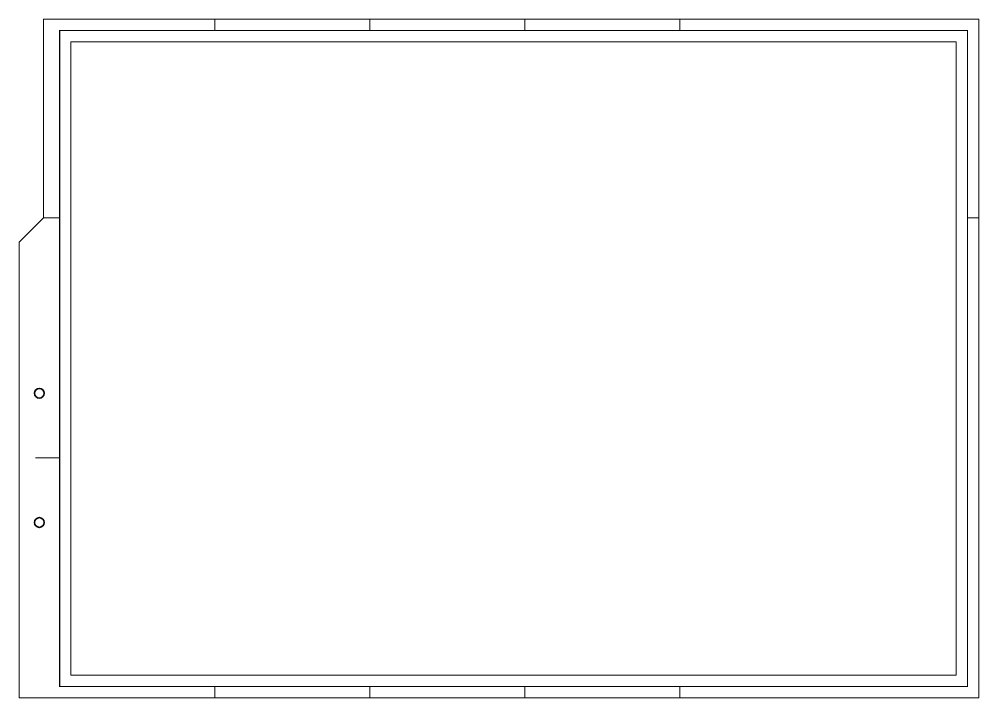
# Paper-space layout 'F-A2' of a CAD drawing. Extents: x 0 to 0.594, y 0 to 0.42.
import ezdxf

# ---------------------------------------------------------------- set-up
doc = ezdxf.new("R2010")
doc.units = 0
doc.header["$LTSCALE"] = 0.01
doc.layers.add('Formatos', color=7, linetype='Continuous', lineweight=20)
doc.layers.add('Viewports', color=1, linetype='Continuous', lineweight=15, true_color=0xff0000, plot=False)

# ---------------------------------------------------------------- blocks, each defined once
blk = doc.blocks.new('Formato_A2')
blk.add_line((0.025, 0.1485), (0.01, 0.1485))
for points in [[(0.015, 0.297), (0, 0.282), (0, 0), (0.594, 0), (0.594, 0.42), (0.015, 0.42), (0.015, 0.297), (0.025, 0.297)], [(0.121, 0.413), (0.121, 0.42)], [(0.217, 0.413), (0.217, 0.42)], [(0.313, 0.413), (0.313, 0.42)], [(0.409, 0.413), (0.409, 0.42)], [(0.587, 0.297), (0.594, 0.297)], [(0.121, 0.007), (0.121, 0)], [(0.217, 0.007), (0.217, 0)], [(0.313, 0.007), (0.313, 0)], [(0.409, 0.007), (0.409, 0)]]:
    blk.add_lwpolyline(points)
at = {"const_width": 0.0008}
blk.add_lwpolyline([(0.025, 0.007), (0.025, 0.413), (0.587, 0.413), (0.587, 0.007)], close=True, dxfattribs=at)
at = {"color": 7, "linetype": 'Continuous', "lineweight": 35}
for centre in [(0.0125, 0.1885), (0.0125, 0.1085)]:
    blk.add_circle(centre, 0.003, dxfattribs=at)

psp = doc.layouts.new('F-A2')

# ---------------------------------------------------------------- block references
at = {"layer": 'Formatos'}
psp.add_blockref('Formato_A2', (0, 0), dxfattribs=at)

# ---------------------------------------------------------------- viewports
at = {"layer": 'Viewports'}
psp.add_viewport(center=(0.306, 0.21), size=(0.548, 0.392), view_center_point=(50, 40), view_height=78.4, dxfattribs=at)

doc.saveas('drawing.dxf')
